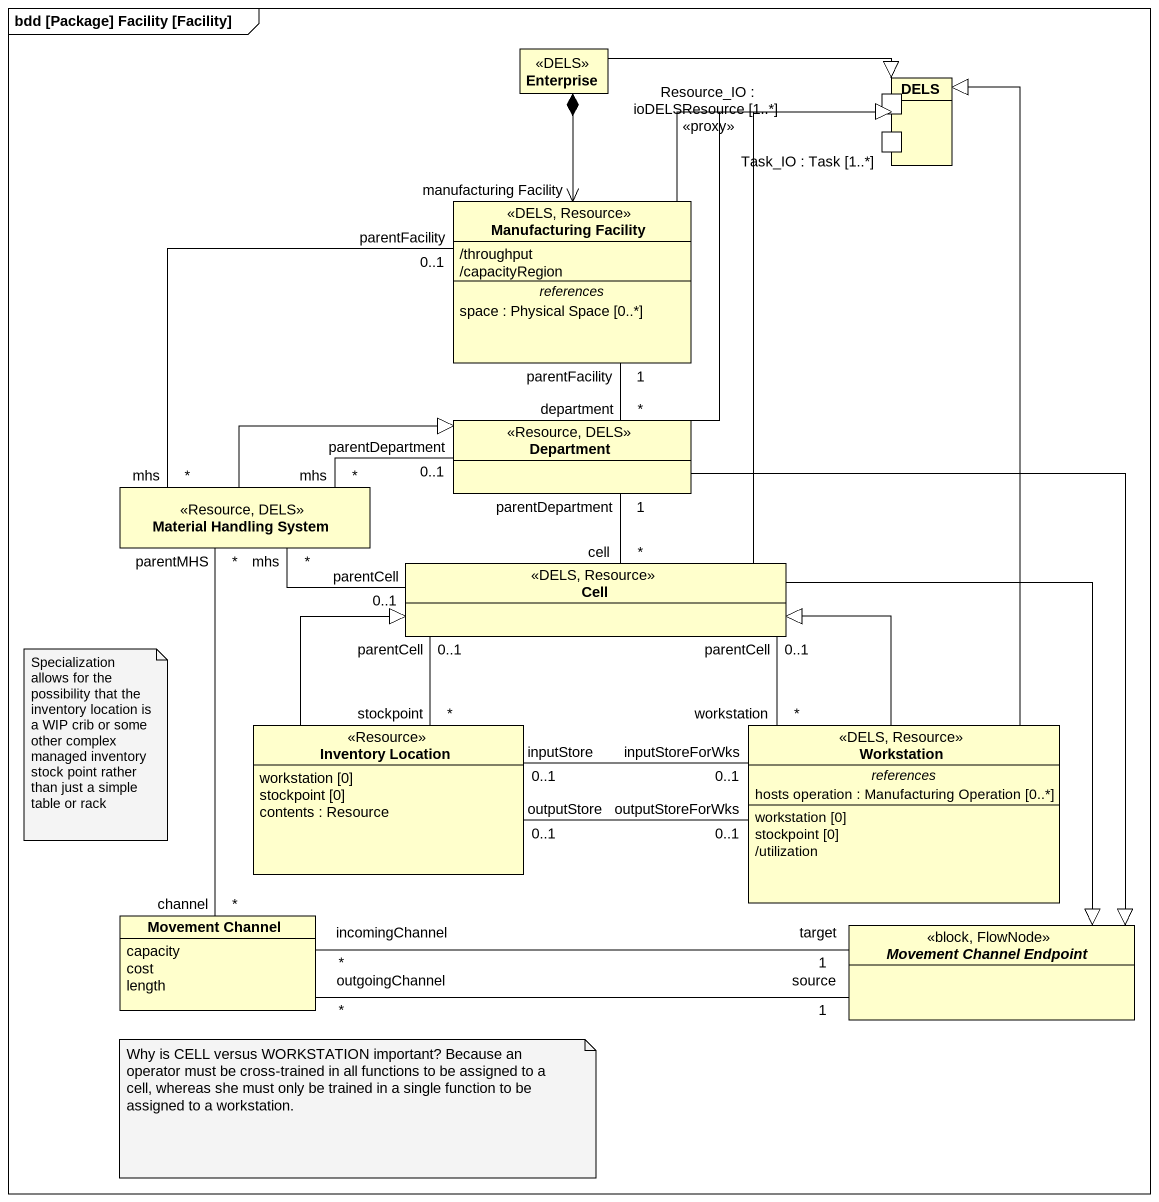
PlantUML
@startuml
mainframe bdd [Package] Facility [Facility]
allowmixing
hide circle
hide empty members
class Enterprise <<DELS>>
rectangle DELS {
  port "Resource_IO : ioDELSResource [1..*] <<proxy>>" as Resource_IO_ioDELSResource
  port "Task_IO : Task [1..*]" as Task_IO_Task_1
}
class "Manufacturing Facility" as Manufacturing_Facility <<DELS, Resource>> {
  /throughput
  /capacityRegion
  -- references --
  space : Physical Space [0..*]
}
class Department <<Resource, DELS>>
class "Material Handling System" as Material_Handling_System <<Resource, DELS>>
class Cell <<DELS, Resource>>
class "Inventory Location" as Inventory_Location <<Resource>> {
  workstation [0]
  stockpoint [0]
  contents : Resource
}
class Workstation <<DELS, Resource>> {
  -- references --
  hosts operation : Manufacturing Operation [0..*]
  --
  workstation [0]
  stockpoint [0]
  /utilization
}
class "Movement Channel" as Movement_Channel {
  capacity
  cost
  length
}
abstract class "Movement Channel Endpoint" as Movement_Channel_Endpoint <<block, FlowNode>>
Enterprise -right-|> DELS
Enterprise *--> "manufacturing Facility" Manufacturing_Facility
Manufacturing_Facility -right-|> DELS
Manufacturing_Facility "parentFacility\n1" -- "department\n*" Department
Manufacturing_Facility "parentFacility\n0..1" -- "mhs\n*" Material_Handling_System
Department -up-|> DELS
Department "parentDepartment\n0..1" -left- "mhs\n*" Material_Handling_System
Department "parentDepartment\n1" -- "cell\n*" Cell
Department --|> Movement_Channel_Endpoint
Material_Handling_System -right-|> Department
Material_Handling_System "parentMHS\n*" -- "channel\n*" Movement_Channel
Cell -up-|> DELS
Cell "parentCell\n0..1" -left- "mhs\n*" Material_Handling_System
Cell "parentCell\n0..1" -- "stockpoint\n*" Inventory_Location
Cell "parentCell\n0..1" -- "workstation\n*" Workstation
Cell --|> Movement_Channel_Endpoint
Inventory_Location -up-|> Cell
Workstation -up-|> DELS
Workstation -up-|> Cell
Workstation "outputStoreForWks\n0..1" -left- "outputStore\n0..1" Inventory_Location
Workstation "inputStoreForWks\n0..1" -left- "inputStore\n0..1" Inventory_Location
Movement_Channel "incomingChannel\n*" -right- "target\n1" Movement_Channel_Endpoint
Movement_Channel "outgoingChannel\n*" -right- "source\n1" Movement_Channel_Endpoint
note as N1
  Specialization allows for the possibility that the inventory location is a WIP crib or some other complex managed inventory stock point rather than just a simple table or rack
end note
note as N2
  Why is CELL versus WORKSTATION important? Because an operator must be cross-trained in all functions to be assigned to a cell, whereas she must only be trained in a single function to be assigned to a workstation.
end note
@enduml
